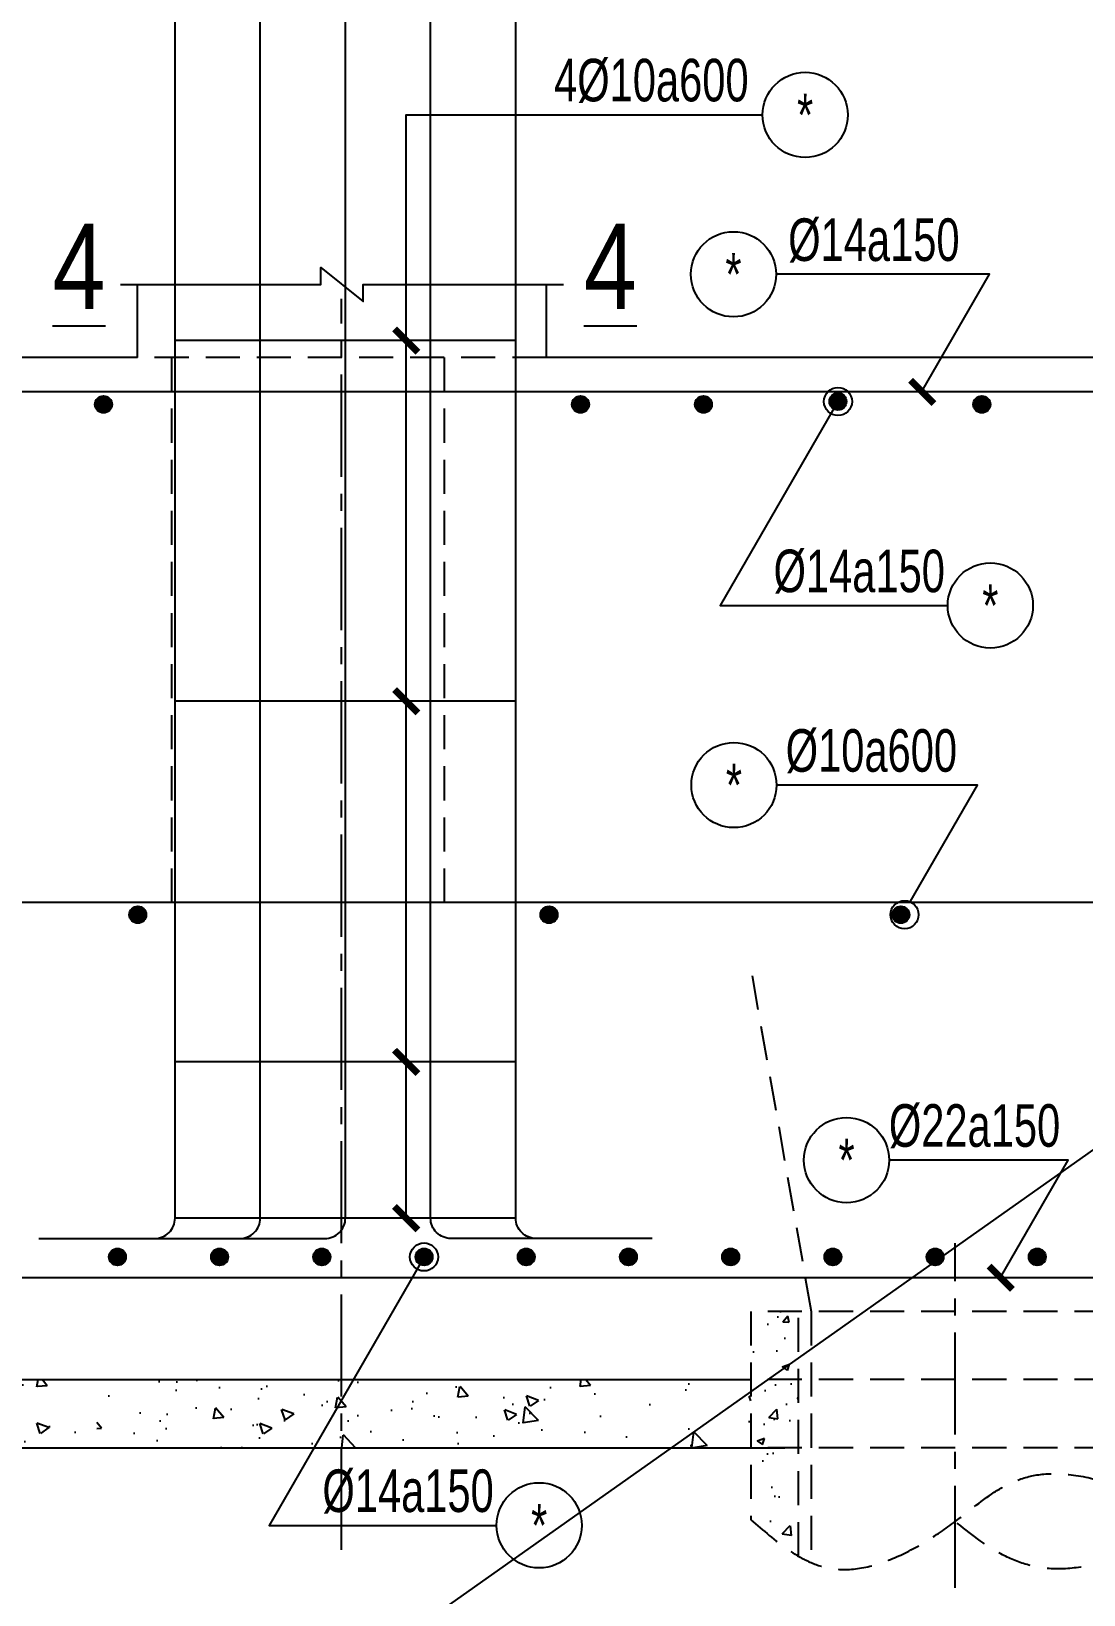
# Model space of a CAD drawing. Header units: metres. Extents: x 71 to 322128, y -14 to 304634.
# Drawn here: x 284718 to 286263, y 294111 to 296406 of the extents above; entities that cross this region are included whole.
import ezdxf
from ezdxf.enums import TextEntityAlignment as Align

# ---------------------------------------------------------------- set-up
doc = ezdxf.new("R2010")
doc.units = ezdxf.units.M
doc.header["$LTSCALE"] = 1000
doc.header["$MEASUREMENT"] = 0
doc.linetypes.add('CENTER2', pattern=[1.125, 0.75, -0.125, 0.125, -0.125])
doc.linetypes.add('HIDDEN', pattern=[0.375, 0.25, -0.125])
for name, color, linetype in [('CDC.01.AXIS', 160, 'CENTER2'), ('CDC.03.BORDER', 3, 'CONTINUOUS'), ('CDC.04.HIDDEN', 8, 'HIDDEN'), ('CDC.05.STEEL', 4, 'CONTINUOUS'), ('CDC.06.TEXT', 2, 'CONTINUOUS'), ('CDC.10.HATCH', 9, 'CONTINUOUS'), ('CDC.11.NOTE', 8, 'CONTINUOUS'), ('CDC.14.STEELNUM', 9, 'CONTINUOUS'), ('KCS_BORDER', 3, 'CONTINUOUS')]:
    doc.layers.add(name, color=color, linetype=linetype)
doc.layers.add('KCS_Plotter', color=11, linetype='CONTINUOUS', plot=False)
doc.styles.add('ARIAL', font='arial.ttf', dxfattribs={"width": 0.6})
pattern_1 = [(130, (569024.21, -81079.05), (-179.315046, -15.688034), [18.75, -206.25]), (185, (569024.21, -81079.05), (34.68783, 188.04803), [15, -165]), (79.5486, (569009.27, -81080.36), (-144.627345, 172.359886), [15.93505, -175.28553]), (133.8158, (569024.21, -81029.05), (-266.81026, -41.37975), [28.125, -309.375]), (83.3644, (569001.98, -81032.5), (-233.66568, 243.52947), [23.90257, -262.92825]), (188.8158, (569024.2, -81029.05), (-233.66549, 243.52965), [22.5, -247.5]), (159, (568999.21, -81041.55), (-149.226763, -100.654723), [18.75, -206.25]), (214, (568999.21, -81041.55), (-60.82883, 181.28751), [15, -165]), (108.5486, (568986.78, -81049.94), (-210.05566, 80.632624), [15.93505, -175.28553]), (142.5, (569024.213, -81079.05), (-3.039964, 83.2234635), [0, -163, 0, -167.5, 0, -165.625]), (172.5, (569024.21, -81079.05), (-65.767384, 98.602928), [0, -95.5, 0, -159.25, 0, -63.125]), (212.5, (569079.963, -81079.05), (-133.455609, -5.638718), [0, -62.5, 0, -195, 0, -258.75]), (222.5, (569104.96, -81079.05), (-145.796542, 25.026246), [0, -81.25, 0, -129.5, 0, -183.75])]
pattern_2 = [(50, (4324.85, -46742.48), (107.589027, -9.41282), [11.25, -123.75]), (355, (4324.85, -46742.48), (-20.8127, 112.82882), [9, -99]), (100.4514, (4333.82, -46743.27), (86.776407, 103.415931), [9.561028, -105.171317]), (46.1842, (4324.85, -46712.48), (160.086157, -24.827852), [16.875, -185.625]), (96.6356, (4338.19, -46714.55), (140.199406, 146.11768), [14.341543, -157.75695]), (351.1842, (4324.85, -46712.48), (140.19929, 146.11779), [13.5, -148.5]), (21, (4339.85, -46719.98), (89.536058, -60.392834), [11.25, -123.75]), (326, (4339.85, -46719.98), (36.4973, 108.772507), [9, -99]), (71.4514, (4347.31, -46725.02), (126.033394, 48.379575), [9.561028, -105.171317]), (37.5, (4324.85, -46742.484), (1.8239783, 49.934078), [0, -97.8, 0, -100.5, 0, -99.375]), (7.5, (4324.85, -46742.484), (39.4604306, 59.161757), [0, -57.3, 0, -95.55, 0, -37.875]), (327.5, (4291.4, -46742.484), (80.0733654, -3.3832308), [0, -37.5, 0, -117, 0, -155.25]), (317.5, (4276.4, -46742.484), (87.477925, 15.015747), [0, -48.75, 0, -77.7, 0, -110.25])]

msp = doc.modelspace()

# ---------------------------------------------------------------- hatches: boundary and pattern name
at = {"layer": 'CDC.04.HIDDEN', "ltscale": 0.2}
h = msp.add_hatch(dxfattribs=at)
h.set_pattern_fill('AR-CONC', color=256, scale=15, style=0)
h.set_pattern_definition(pattern_2)
h.paths.add_polyline_path([(285844, 294527.2), (285774, 294527.2), (285774, 294427.2), (285844, 294427.2)])
at = {"layer": 'CDC.10.HATCH'}
h = msp.add_hatch(dxfattribs=at)
h.set_pattern_fill('AR-CONC', color=256, scale=25, style=0)
h.set_pattern_definition(pattern_1)
h.paths.add_polyline_path([(284574, 294327.2), (284574, 294427.2), (285280.4, 294427.2), (285338.1, 294327.2)])
h = msp.add_hatch(dxfattribs=at)
h.set_pattern_fill('AR-CONC', color=256, scale=25, style=0)
h.set_pattern_definition([(130, (567704.21, -81079.05), (-179.315046, -15.688034), [18.75, -206.25]), (185, (567704.21, -81079.05), (34.68783, 188.04803), [15, -165]), (79.5486, (567689.27, -81080.36), (-144.627345, 172.359886), [15.93505, -175.28553]), (133.8158, (567704.21, -81029.05), (-266.81026, -41.37975), [28.125, -309.375]), (83.3644, (567681.98, -81032.5), (-233.66568, 243.52947), [23.90257, -262.92825]), (188.8158, (567704.2, -81029.05), (-233.66549, 243.52965), [22.5, -247.5]), (159, (567679.21, -81041.55), (-149.226763, -100.654723), [18.75, -206.25]), (214, (567679.21, -81041.55), (-60.82883, 181.28751), [15, -165]), (108.5486, (567666.78, -81049.94), (-210.05566, 80.632624), [15.93505, -175.28553]), (142.5, (567704.213, -81079.05), (-3.039964, 83.2234635), [0, -163, 0, -167.5, 0, -165.625]), (172.5, (567704.21, -81079.05), (-65.767384, 98.602928), [0, -95.5, 0, -159.25, 0, -63.125]), (212.5, (567759.963, -81079.05), (-133.455609, -5.638718), [0, -62.5, 0, -195, 0, -258.75]), (222.5, (567784.96, -81079.05), (-145.796542, 25.026246), [0, -81.25, 0, -129.5, 0, -183.75])])
h.paths.add_polyline_path([(285774, 294427.2), (285774, 294327.2), (284814, 294327.2), (284814, 294427.2)])
h = msp.add_hatch(dxfattribs=at)
h.set_pattern_fill('AR-CONC', color=256, scale=25, style=0)
h.set_pattern_definition(pattern_1)
h.paths.add_polyline_path([(285534, 294427.2), (285534, 294327.2), (285338.1, 294327.2), (285280.4, 294427.2)])
h = msp.add_hatch(dxfattribs=at)
h.set_pattern_fill('AR-CONC', color=256, scale=15, style=0)
h.set_pattern_definition(pattern_2)
h.paths.add_polyline_path([(285844, 294427.2), (285774, 294427.2), (285774, 294327.2), (285844, 294327.2)])
h = msp.add_hatch(dxfattribs=at)
h.set_pattern_fill('AR-CONC', color=256, scale=15, style=0)
h.set_pattern_definition(pattern_2)
edge = h.paths.add_edge_path()
edge.add_line((285844, 294327.2), (285774, 294327.2))
edge.add_line((285774, 294327.2), (285774, 294221.4))
edge.add_spline(control_points=[(285774, 294221.4), (285797, 294201.7), (285819.9, 294181.9), (285844, 294168)], knot_values=[0, 0, 0, 0, 84.548857, 84.548857, 84.548857, 84.548857], degree=3, periodic=0)
edge.add_line((285844, 294168), (285844, 294327.2))

# ---------------------------------------------------------------- linework, layer by layer
at = {"layer": 'CDC.01.AXIS', "ltscale": 0.2}
for p, q in [((285173.1, 294177.2), (285173.1, 296013.5)), ((286074, 294121.4), (286074, 294627.2))]:
    msp.add_line(p, q, dxfattribs=at)
at = {"layer": 'CDC.03.BORDER'}
for p, q in [((284874, 295927.2), (284874, 296034.4)), ((285474, 295927.2), (285474, 296034.4)), ((284874, 295927.2), (283774, 295927.2)), ((286673.4, 295927.2), (285474, 295927.2))]:
    msp.add_line(p, q, dxfattribs=at)
at = {"layer": 'CDC.04.HIDDEN', "ltscale": 0.2}
for p, q in [((285474, 295927.2), (284874, 295927.2)), ((284924, 295927.2), (284924, 295127.2)), ((285324, 295927.2), (285324, 295127.2)), ((284864, 295127.2), (284464, 295127.2)), ((285324, 295127.2), (284924, 295127.2)), ((286374, 294527.2), (285774, 294527.2)), ((285774, 294527.2), (285774, 294221.4)), ((285844, 294168), (285844, 294527.2)), ((286374, 294427.2), (285774, 294427.2)), ((286374, 294327.2), (285774, 294327.2))]:
    msp.add_line(p, q, dxfattribs=at)
msp.add_lwpolyline([(285775.8, 295019.6), (285862.6, 294527.2), (285862.6, 294158.6)], dxfattribs=at)
msp.add_spline([(285774, 294221.4), (285886.6, 294150.9), (286074, 294219), (286206.7, 294288.7), (286374, 294216.5), (286223.8, 294149.4), (286074, 294219)], degree=3, dxfattribs=at)
at = {"layer": 'CDC.05.STEEL', "ltscale": 0.3}
for p, q in [((285429, 295952.2), (284929, 295952.2)), ((283854, 295877.2), (286494, 295877.2)), ((285429, 295422.8), (284929, 295422.8)), ((286524, 295127.2), (283824, 295127.2)), ((285429, 294893.5), (284929, 294893.5)), ((285429, 294664.2), (284929, 294664.2))]:
    msp.add_line(p, q, dxfattribs=at)
for points in [[(284854, 294634.2), (285024, 294634.2, 0.414214), (285054, 294664.2), (285054, 297727.2)], [(285504, 294634.2), (285334, 294634.2, -0.414214), (285304, 294664.2), (285304, 297727.2)], [(284729, 294634.2), (284899, 294634.2, 0.414214), (284929, 294664.2), (284929, 296727.2)], [(284979, 294634.2), (285149, 294634.2, 0.414214), (285179, 294664.2), (285179, 296727.2)], [(285629, 294634.2), (285459, 294634.2, -0.414214), (285429, 294664.2), (285429, 296727.2)], [(283824, 294877.2), (283824, 294607.2, 0.414214), (283854, 294577.2), (286494, 294577.2, 0.414214), (286524, 294607.2), (286524, 294877.2)]]:
    msp.add_lwpolyline(points, format="xyb", dxfattribs=at)
at = {"layer": 'CDC.05.STEEL', "const_width": 12.3}
for points in [[(284824, 295864.5, -1), (284824, 295852.2, -1)], [(284824, 295864.5, -1), (284824, 295852.2, -1)], [(284824, 295864.5, -1), (284824, 295852.2, -1)], [(284824, 295864.5, -1), (284824, 295852.2, -1)], [(284824, 295864.5, -1), (284824, 295852.2, -1)], [(284824, 295864.5, -1), (284824, 295852.2, -1)], [(284824, 295864.5, -1), (284824, 295852.2, -1)], [(284824, 295864.5, -1), (284824, 295852.2, -1)], [(284824, 295864.5, -1), (284824, 295852.2, -1)], [(284824, 295864.5, -1), (284824, 295852.2, -1)], [(284824, 295864.5, -1), (284824, 295852.2, -1)], [(284824, 295864.5, -1), (284824, 295852.2, -1)], [(284824, 295864.5, -1), (284824, 295852.2, -1)], [(284824, 295864.5, -1), (284824, 295852.2, -1)], [(284824, 295864.5, -1), (284824, 295852.2, -1)], [(284824, 295864.5, -1), (284824, 295852.2, -1)], [(284824, 295864.5, -1), (284824, 295852.2, -1)], [(284824, 295864.5, -1), (284824, 295852.2, -1)], [(284824, 295864.5, -1), (284824, 295852.2, -1)], [(284824, 295864.5, -1), (284824, 295852.2, -1)], [(285524, 295864.5, -1), (285524, 295852.2, -1)], [(285524, 295864.5, -1), (285524, 295852.2, -1)], [(285524, 295864.5, -1), (285524, 295852.2, -1)], [(285524, 295864.5, -1), (285524, 295852.2, -1)], [(285524, 295864.5, -1), (285524, 295852.2, -1)], [(285524, 295864.5, -1), (285524, 295852.2, -1)], [(285524, 295864.5, -1), (285524, 295852.2, -1)], [(285524, 295864.5, -1), (285524, 295852.2, -1)], [(285524, 295864.5, -1), (285524, 295852.2, -1)], [(285524, 295864.5, -1), (285524, 295852.2, -1)], [(285524, 295864.5, -1), (285524, 295852.2, -1)], [(285524, 295864.5, -1), (285524, 295852.2, -1)], [(285524, 295864.5, -1), (285524, 295852.2, -1)], [(285524, 295864.5, -1), (285524, 295852.2, -1)], [(285524, 295864.5, -1), (285524, 295852.2, -1)], [(285524, 295864.5, -1), (285524, 295852.2, -1)], [(285524, 295864.5, -1), (285524, 295852.2, -1)], [(285524, 295864.5, -1), (285524, 295852.2, -1)], [(285524, 295864.5, -1), (285524, 295852.2, -1)], [(285524, 295864.5, -1), (285524, 295852.2, -1)], [(285704.4, 295864.5, -1), (285704.4, 295852.2, -1)], [(285704.4, 295864.5, -1), (285704.4, 295852.2, -1)], [(285704.4, 295864.5, -1), (285704.4, 295852.2, -1)], [(285704.4, 295864.5, -1), (285704.4, 295852.2, -1)], [(285704.4, 295864.5, -1), (285704.4, 295852.2, -1)], [(285704.4, 295864.5, -1), (285704.4, 295852.2, -1)], [(285704.4, 295864.5, -1), (285704.4, 295852.2, -1)], [(285704.4, 295864.5, -1), (285704.4, 295852.2, -1)], [(285704.4, 295864.5, -1), (285704.4, 295852.2, -1)], [(285704.4, 295864.5, -1), (285704.4, 295852.2, -1)], [(285704.4, 295864.5, -1), (285704.4, 295852.2, -1)], [(285704.4, 295864.5, -1), (285704.4, 295852.2, -1)], [(285704.4, 295864.5, -1), (285704.4, 295852.2, -1)], [(285704.4, 295864.5, -1), (285704.4, 295852.2, -1)], [(285704.4, 295864.5, -1), (285704.4, 295852.2, -1)], [(285704.4, 295864.5, -1), (285704.4, 295852.2, -1)], [(285704.4, 295864.5, -1), (285704.4, 295852.2, -1)], [(285704.4, 295864.5, -1), (285704.4, 295852.2, -1)], [(285704.4, 295864.5, -1), (285704.4, 295852.2, -1)], [(285704.4, 295864.5, -1), (285704.4, 295852.2, -1)], [(285901.9, 295868.7, -1), (285901.9, 295856.4, -1)], [(285901.9, 295868.7, -1), (285901.9, 295856.4, -1)], [(285901.9, 295868.7, -1), (285901.9, 295856.4, -1)], [(285901.9, 295868.7, -1), (285901.9, 295856.4, -1)], [(285901.9, 295868.7, -1), (285901.9, 295856.4, -1)], [(285901.9, 295868.7, -1), (285901.9, 295856.4, -1)], [(285901.9, 295868.7, -1), (285901.9, 295856.4, -1)], [(285901.9, 295868.7, -1), (285901.9, 295856.4, -1)], [(285901.9, 295868.7, -1), (285901.9, 295856.4, -1)], [(285901.9, 295868.7, -1), (285901.9, 295856.4, -1)], [(285901.9, 295868.7, -1), (285901.9, 295856.4, -1)], [(285901.9, 295868.7, -1), (285901.9, 295856.4, -1)], [(285901.9, 295868.7, -1), (285901.9, 295856.4, -1)], [(285901.9, 295868.7, -1), (285901.9, 295856.4, -1)], [(285901.9, 295868.7, -1), (285901.9, 295856.4, -1)], [(285901.9, 295868.7, -1), (285901.9, 295856.4, -1)], [(285901.9, 295868.7, -1), (285901.9, 295856.4, -1)], [(285901.9, 295868.7, -1), (285901.9, 295856.4, -1)], [(285901.9, 295868.7, -1), (285901.9, 295856.4, -1)], [(285901.9, 295868.7, -1), (285901.9, 295856.4, -1)], [(286113, 295864.5, -1), (286113, 295852.2, -1)], [(286113, 295864.5, -1), (286113, 295852.2, -1)], [(286113, 295864.5, -1), (286113, 295852.2, -1)], [(286113, 295864.5, -1), (286113, 295852.2, -1)], [(286113, 295864.5, -1), (286113, 295852.2, -1)], [(286113, 295864.5, -1), (286113, 295852.2, -1)], [(286113, 295864.5, -1), (286113, 295852.2, -1)], [(286113, 295864.5, -1), (286113, 295852.2, -1)], [(286113, 295864.5, -1), (286113, 295852.2, -1)], [(286113, 295864.5, -1), (286113, 295852.2, -1)], [(286113, 295864.5, -1), (286113, 295852.2, -1)], [(286113, 295864.5, -1), (286113, 295852.2, -1)], [(286113, 295864.5, -1), (286113, 295852.2, -1)], [(286113, 295864.5, -1), (286113, 295852.2, -1)], [(286113, 295864.5, -1), (286113, 295852.2, -1)], [(286113, 295864.5, -1), (286113, 295852.2, -1)], [(286113, 295864.5, -1), (286113, 295852.2, -1)], [(286113, 295864.5, -1), (286113, 295852.2, -1)], [(286113, 295864.5, -1), (286113, 295852.2, -1)], [(286113, 295864.5, -1), (286113, 295852.2, -1)], [(284874.3, 295115.6, 1), (284874.3, 295103.3, 1)], [(284874.3, 295115.6, 1), (284874.3, 295103.3, 1)], [(284874.3, 295115.6, 1), (284874.3, 295103.3, 1)], [(284874.3, 295115.6, 1), (284874.3, 295103.3, 1)], [(284874.3, 295115.6, 1), (284874.3, 295103.3, 1)], [(284874.3, 295115.6, 1), (284874.3, 295103.3, 1)], [(284874.3, 295115.6, 1), (284874.3, 295103.3, 1)], [(284874.3, 295115.6, 1), (284874.3, 295103.3, 1)], [(284874.3, 295115.6, 1), (284874.3, 295103.3, 1)], [(284874.3, 295115.6, 1), (284874.3, 295103.3, 1)], [(284874.3, 295115.6, 1), (284874.3, 295103.3, 1)], [(284874.3, 295115.6, 1), (284874.3, 295103.3, 1)], [(284874.3, 295115.6, 1), (284874.3, 295103.3, 1)], [(284874.3, 295115.6, 1), (284874.3, 295103.3, 1)], [(284874.3, 295115.6, 1), (284874.3, 295103.3, 1)], [(284874.3, 295115.6, 1), (284874.3, 295103.3, 1)], [(284874.3, 295115.6, 1), (284874.3, 295103.3, 1)], [(284874.3, 295115.6, 1), (284874.3, 295103.3, 1)], [(284874.3, 295115.6, 1), (284874.3, 295103.3, 1)], [(284874.3, 295115.6, 1), (284874.3, 295103.3, 1)], [(284874.3, 295115.6, 1), (284874.3, 295103.3, 1)], [(284874.3, 295115.6, 1), (284874.3, 295103.3, 1)], [(284874.3, 295115.6, 1), (284874.3, 295103.3, 1)], [(284874.3, 295115.6, 1), (284874.3, 295103.3, 1)], [(284874.3, 295115.6, 1), (284874.3, 295103.3, 1)], [(284874.3, 295115.6, 1), (284874.3, 295103.3, 1)], [(284874.3, 295115.6, 1), (284874.3, 295103.3, 1)], [(284874.3, 295115.6, 1), (284874.3, 295103.3, 1)], [(284874.3, 295115.6, 1), (284874.3, 295103.3, 1)], [(284874.3, 295115.6, 1), (284874.3, 295103.3, 1)], [(284874.3, 295115.6, 1), (284874.3, 295103.3, 1)], [(284874.3, 295115.6, 1), (284874.3, 295103.3, 1)], [(284874.3, 295115.6, 1), (284874.3, 295103.3, 1)], [(284874.3, 295115.6, 1), (284874.3, 295103.3, 1)], [(284874.3, 295115.6, 1), (284874.3, 295103.3, 1)], [(284874.3, 295115.6, 1), (284874.3, 295103.3, 1)], [(284874.3, 295115.6, 1), (284874.3, 295103.3, 1)], [(284874.3, 295115.6, 1), (284874.3, 295103.3, 1)], [(284874.3, 295115.6, 1), (284874.3, 295103.3, 1)], [(284874.3, 295115.6, 1), (284874.3, 295103.3, 1)], [(284874.3, 295115.6, 1), (284874.3, 295103.3, 1)], [(284874.3, 295115.6, 1), (284874.3, 295103.3, 1)], [(284874.3, 295115.6, 1), (284874.3, 295103.3, 1)], [(284874.3, 295115.6, 1), (284874.3, 295103.3, 1)], [(284874.3, 295115.6, 1), (284874.3, 295103.3, 1)], [(284874.3, 295115.6, 1), (284874.3, 295103.3, 1)], [(284874.3, 295115.6, 1), (284874.3, 295103.3, 1)], [(284874.3, 295115.6, 1), (284874.3, 295103.3, 1)], [(284874.3, 295115.6, 1), (284874.3, 295103.3, 1)], [(284874.3, 295115.6, 1), (284874.3, 295103.3, 1)], [(284874.3, 295115.6, 1), (284874.3, 295103.3, 1)], [(284874.3, 295115.6, 1), (284874.3, 295103.3, 1)], [(284874.3, 295115.6, 1), (284874.3, 295103.3, 1)], [(284874.3, 295115.6, 1), (284874.3, 295103.3, 1)], [(284874.3, 295115.6, 1), (284874.3, 295103.3, 1)], [(284874.3, 295115.6, 1), (284874.3, 295103.3, 1)], [(284874.3, 295115.6, 1), (284874.3, 295103.3, 1)], [(284874.3, 295115.6, 1), (284874.3, 295103.3, 1)], [(284874.3, 295115.6, 1), (284874.3, 295103.3, 1)], [(284874.3, 295115.6, 1), (284874.3, 295103.3, 1)], [(284874.3, 295115.6, 1), (284874.3, 295103.3, 1)], [(284874.3, 295115.6, 1), (284874.3, 295103.3, 1)], [(284874.3, 295115.6, 1), (284874.3, 295103.3, 1)], [(284874.3, 295115.6, 1), (284874.3, 295103.3, 1)], [(284874.3, 295115.6, 1), (284874.3, 295103.3, 1)], [(284874.3, 295115.6, 1), (284874.3, 295103.3, 1)], [(284874.3, 295115.6, 1), (284874.3, 295103.3, 1)], [(284874.3, 295115.6, 1), (284874.3, 295103.3, 1)], [(284874.3, 295115.6, 1), (284874.3, 295103.3, 1)], [(284874.3, 295115.6, 1), (284874.3, 295103.3, 1)], [(284874.3, 295115.6, 1), (284874.3, 295103.3, 1)], [(284874.3, 295115.6, 1), (284874.3, 295103.3, 1)], [(284874.3, 295115.6, 1), (284874.3, 295103.3, 1)], [(284874.3, 295115.6, 1), (284874.3, 295103.3, 1)], [(284874.3, 295115.6, 1), (284874.3, 295103.3, 1)], [(284874.3, 295115.6, 1), (284874.3, 295103.3, 1)], [(284874.3, 295115.6, 1), (284874.3, 295103.3, 1)], [(284874.3, 295115.6, 1), (284874.3, 295103.3, 1)], [(284874.3, 295115.6, 1), (284874.3, 295103.3, 1)], [(284874.3, 295115.6, 1), (284874.3, 295103.3, 1)], [(285477.8, 295115.6, 1), (285477.8, 295103.3, 1)], [(285477.8, 295115.6, 1), (285477.8, 295103.3, 1)], [(285477.8, 295115.6, 1), (285477.8, 295103.3, 1)], [(285477.8, 295115.6, 1), (285477.8, 295103.3, 1)], [(285477.8, 295115.6, 1), (285477.8, 295103.3, 1)], [(285477.8, 295115.6, 1), (285477.8, 295103.3, 1)], [(285477.8, 295115.6, 1), (285477.8, 295103.3, 1)], [(285477.8, 295115.6, 1), (285477.8, 295103.3, 1)], [(285477.8, 295115.6, 1), (285477.8, 295103.3, 1)], [(285477.8, 295115.6, 1), (285477.8, 295103.3, 1)], [(285477.8, 295115.6, 1), (285477.8, 295103.3, 1)], [(285477.8, 295115.6, 1), (285477.8, 295103.3, 1)], [(285477.8, 295115.6, 1), (285477.8, 295103.3, 1)], [(285477.8, 295115.6, 1), (285477.8, 295103.3, 1)], [(285477.8, 295115.6, 1), (285477.8, 295103.3, 1)], [(285477.8, 295115.6, 1), (285477.8, 295103.3, 1)], [(285477.8, 295115.6, 1), (285477.8, 295103.3, 1)], [(285477.8, 295115.6, 1), (285477.8, 295103.3, 1)], [(285477.8, 295115.6, 1), (285477.8, 295103.3, 1)], [(285477.8, 295115.6, 1), (285477.8, 295103.3, 1)], [(285477.8, 295115.6, 1), (285477.8, 295103.3, 1)], [(285477.8, 295115.6, 1), (285477.8, 295103.3, 1)], [(285477.8, 295115.6, 1), (285477.8, 295103.3, 1)], [(285477.8, 295115.6, 1), (285477.8, 295103.3, 1)], [(285477.8, 295115.6, 1), (285477.8, 295103.3, 1)], [(285477.8, 295115.6, 1), (285477.8, 295103.3, 1)], [(285477.8, 295115.6, 1), (285477.8, 295103.3, 1)], [(285477.8, 295115.6, 1), (285477.8, 295103.3, 1)], [(285477.8, 295115.6, 1), (285477.8, 295103.3, 1)], [(285477.8, 295115.6, 1), (285477.8, 295103.3, 1)], [(285477.8, 295115.6, 1), (285477.8, 295103.3, 1)], [(285477.8, 295115.6, 1), (285477.8, 295103.3, 1)], [(285477.8, 295115.6, 1), (285477.8, 295103.3, 1)], [(285477.8, 295115.6, 1), (285477.8, 295103.3, 1)], [(285477.8, 295115.6, 1), (285477.8, 295103.3, 1)], [(285477.8, 295115.6, 1), (285477.8, 295103.3, 1)], [(285477.8, 295115.6, 1), (285477.8, 295103.3, 1)], [(285477.8, 295115.6, 1), (285477.8, 295103.3, 1)], [(285477.8, 295115.6, 1), (285477.8, 295103.3, 1)], [(285477.8, 295115.6, 1), (285477.8, 295103.3, 1)], [(285477.8, 295115.6, 1), (285477.8, 295103.3, 1)], [(285477.8, 295115.6, 1), (285477.8, 295103.3, 1)], [(285477.8, 295115.6, 1), (285477.8, 295103.3, 1)], [(285477.8, 295115.6, 1), (285477.8, 295103.3, 1)], [(285477.8, 295115.6, 1), (285477.8, 295103.3, 1)], [(285477.8, 295115.6, 1), (285477.8, 295103.3, 1)], [(285477.8, 295115.6, 1), (285477.8, 295103.3, 1)], [(285477.8, 295115.6, 1), (285477.8, 295103.3, 1)], [(285477.8, 295115.6, 1), (285477.8, 295103.3, 1)], [(285477.8, 295115.6, 1), (285477.8, 295103.3, 1)], [(285477.8, 295115.6, 1), (285477.8, 295103.3, 1)], [(285477.8, 295115.6, 1), (285477.8, 295103.3, 1)], [(285477.8, 295115.6, 1), (285477.8, 295103.3, 1)], [(285477.8, 295115.6, 1), (285477.8, 295103.3, 1)], [(285477.8, 295115.6, 1), (285477.8, 295103.3, 1)], [(285477.8, 295115.6, 1), (285477.8, 295103.3, 1)], [(285477.8, 295115.6, 1), (285477.8, 295103.3, 1)], [(285477.8, 295115.6, 1), (285477.8, 295103.3, 1)], [(285477.8, 295115.6, 1), (285477.8, 295103.3, 1)], [(285477.8, 295115.6, 1), (285477.8, 295103.3, 1)], [(285477.8, 295115.6, 1), (285477.8, 295103.3, 1)], [(285477.8, 295115.6, 1), (285477.8, 295103.3, 1)], [(285477.8, 295115.6, 1), (285477.8, 295103.3, 1)], [(285477.8, 295115.6, 1), (285477.8, 295103.3, 1)], [(285477.8, 295115.6, 1), (285477.8, 295103.3, 1)], [(285477.8, 295115.6, 1), (285477.8, 295103.3, 1)], [(285477.8, 295115.6, 1), (285477.8, 295103.3, 1)], [(285477.8, 295115.6, 1), (285477.8, 295103.3, 1)], [(285477.8, 295115.6, 1), (285477.8, 295103.3, 1)], [(285477.8, 295115.6, 1), (285477.8, 295103.3, 1)], [(285477.8, 295115.6, 1), (285477.8, 295103.3, 1)], [(285477.8, 295115.6, 1), (285477.8, 295103.3, 1)], [(285477.8, 295115.6, 1), (285477.8, 295103.3, 1)], [(285477.8, 295115.6, 1), (285477.8, 295103.3, 1)], [(285477.8, 295115.6, 1), (285477.8, 295103.3, 1)], [(285477.8, 295115.6, 1), (285477.8, 295103.3, 1)], [(285477.8, 295115.6, 1), (285477.8, 295103.3, 1)], [(285477.8, 295115.6, 1), (285477.8, 295103.3, 1)], [(285477.8, 295115.6, 1), (285477.8, 295103.3, 1)], [(285477.8, 295115.6, 1), (285477.8, 295103.3, 1)], [(285994.2, 295115.6, -1), (285994.2, 295103.3, -1)], [(285994.2, 295115.6, -1), (285994.2, 295103.3, -1)], [(285994.2, 295115.6, -1), (285994.2, 295103.3, -1)], [(285994.2, 295115.6, -1), (285994.2, 295103.3, -1)], [(285994.2, 295115.6, -1), (285994.2, 295103.3, -1)], [(285994.2, 295115.6, -1), (285994.2, 295103.3, -1)], [(285994.2, 295115.6, -1), (285994.2, 295103.3, -1)], [(285994.2, 295115.6, -1), (285994.2, 295103.3, -1)], [(285994.2, 295115.6, -1), (285994.2, 295103.3, -1)], [(285994.2, 295115.6, -1), (285994.2, 295103.3, -1)], [(285994.2, 295115.6, -1), (285994.2, 295103.3, -1)], [(285994.2, 295115.6, -1), (285994.2, 295103.3, -1)], [(285994.2, 295115.6, -1), (285994.2, 295103.3, -1)], [(285994.2, 295115.6, -1), (285994.2, 295103.3, -1)], [(285994.2, 295115.6, -1), (285994.2, 295103.3, -1)], [(285994.2, 295115.6, -1), (285994.2, 295103.3, -1)], [(285994.2, 295115.6, -1), (285994.2, 295103.3, -1)], [(285994.2, 295115.6, -1), (285994.2, 295103.3, -1)], [(285994.2, 295115.6, -1), (285994.2, 295103.3, -1)], [(285994.2, 295115.6, -1), (285994.2, 295103.3, -1)], [(284844.4, 294613.3, -1), (284844.4, 294601, -1)], [(284844.4, 294613.3, -1), (284844.4, 294601, -1)], [(284844.4, 294613.3, -1), (284844.4, 294601, -1)], [(284844.4, 294613.3, -1), (284844.4, 294601, -1)], [(284844.4, 294613.3, -1), (284844.4, 294601, -1)], [(284844.4, 294613.3, -1), (284844.4, 294601, -1)], [(284844.4, 294613.3, -1), (284844.4, 294601, -1)], [(284844.4, 294613.3, -1), (284844.4, 294601, -1)], [(284844.4, 294613.3, -1), (284844.4, 294601, -1)], [(284844.4, 294613.3, -1), (284844.4, 294601, -1)], [(284844.4, 294613.3, -1), (284844.4, 294601, -1)], [(284844.4, 294613.3, -1), (284844.4, 294601, -1)], [(284844.4, 294613.3, -1), (284844.4, 294601, -1)], [(284844.4, 294613.3, -1), (284844.4, 294601, -1)], [(284844.4, 294613.3, -1), (284844.4, 294601, -1)], [(284844.4, 294613.3, -1), (284844.4, 294601, -1)], [(284844.4, 294613.3, -1), (284844.4, 294601, -1)], [(284844.4, 294613.3, -1), (284844.4, 294601, -1)], [(284844.4, 294613.3, -1), (284844.4, 294601, -1)], [(284844.4, 294613.3, -1), (284844.4, 294601, -1)], [(284994.4, 294613.3, -1), (284994.4, 294601, -1)], [(284994.4, 294613.3, -1), (284994.4, 294601, -1)], [(284994.4, 294613.3, -1), (284994.4, 294601, -1)], [(284994.4, 294613.3, -1), (284994.4, 294601, -1)], [(284994.4, 294613.3, -1), (284994.4, 294601, -1)], [(284994.4, 294613.3, -1), (284994.4, 294601, -1)], [(284994.4, 294613.3, -1), (284994.4, 294601, -1)], [(284994.4, 294613.3, -1), (284994.4, 294601, -1)], [(284994.4, 294613.3, -1), (284994.4, 294601, -1)], [(284994.4, 294613.3, -1), (284994.4, 294601, -1)], [(284994.4, 294613.3, -1), (284994.4, 294601, -1)], [(284994.4, 294613.3, -1), (284994.4, 294601, -1)], [(284994.4, 294613.3, -1), (284994.4, 294601, -1)], [(284994.4, 294613.3, -1), (284994.4, 294601, -1)], [(284994.4, 294613.3, -1), (284994.4, 294601, -1)], [(284994.4, 294613.3, -1), (284994.4, 294601, -1)], [(284994.4, 294613.3, -1), (284994.4, 294601, -1)], [(284994.4, 294613.3, -1), (284994.4, 294601, -1)], [(284994.4, 294613.3, -1), (284994.4, 294601, -1)], [(284994.4, 294613.3, -1), (284994.4, 294601, -1)], [(285144.4, 294613.3, -1), (285144.4, 294601, -1)], [(285144.4, 294613.3, -1), (285144.4, 294601, -1)], [(285144.4, 294613.3, -1), (285144.4, 294601, -1)], [(285144.4, 294613.3, -1), (285144.4, 294601, -1)], [(285144.4, 294613.3, -1), (285144.4, 294601, -1)], [(285144.4, 294613.3, -1), (285144.4, 294601, -1)], [(285144.4, 294613.3, -1), (285144.4, 294601, -1)], [(285144.4, 294613.3, -1), (285144.4, 294601, -1)], [(285144.4, 294613.3, -1), (285144.4, 294601, -1)], [(285144.4, 294613.3, -1), (285144.4, 294601, -1)], [(285144.4, 294613.3, -1), (285144.4, 294601, -1)], [(285144.4, 294613.3, -1), (285144.4, 294601, -1)], [(285144.4, 294613.3, -1), (285144.4, 294601, -1)], [(285144.4, 294613.3, -1), (285144.4, 294601, -1)], [(285144.4, 294613.3, -1), (285144.4, 294601, -1)], [(285144.4, 294613.3, -1), (285144.4, 294601, -1)], [(285144.4, 294613.3, -1), (285144.4, 294601, -1)], [(285144.4, 294613.3, -1), (285144.4, 294601, -1)], [(285144.4, 294613.3, -1), (285144.4, 294601, -1)], [(285144.4, 294613.3, -1), (285144.4, 294601, -1)], [(285294.4, 294613.3, -1), (285294.4, 294601, -1)], [(285294.4, 294613.3, -1), (285294.4, 294601, -1)], [(285294.4, 294613.3, -1), (285294.4, 294601, -1)], [(285294.4, 294613.3, -1), (285294.4, 294601, -1)], [(285294.4, 294613.3, -1), (285294.4, 294601, -1)], [(285294.4, 294613.3, -1), (285294.4, 294601, -1)], [(285294.4, 294613.3, -1), (285294.4, 294601, -1)], [(285294.4, 294613.3, -1), (285294.4, 294601, -1)], [(285294.4, 294613.3, -1), (285294.4, 294601, -1)], [(285294.4, 294613.3, -1), (285294.4, 294601, -1)], [(285294.4, 294613.3, -1), (285294.4, 294601, -1)], [(285294.4, 294613.3, -1), (285294.4, 294601, -1)], [(285294.4, 294613.3, -1), (285294.4, 294601, -1)], [(285294.4, 294613.3, -1), (285294.4, 294601, -1)], [(285294.4, 294613.3, -1), (285294.4, 294601, -1)], [(285294.4, 294613.3, -1), (285294.4, 294601, -1)], [(285294.4, 294613.3, -1), (285294.4, 294601, -1)], [(285294.4, 294613.3, -1), (285294.4, 294601, -1)], [(285294.4, 294613.3, -1), (285294.4, 294601, -1)], [(285294.4, 294613.3, -1), (285294.4, 294601, -1)], [(285444.4, 294613.3, -1), (285444.4, 294601, -1)], [(285444.4, 294613.3, -1), (285444.4, 294601, -1)], [(285444.4, 294613.3, -1), (285444.4, 294601, -1)], [(285444.4, 294613.3, -1), (285444.4, 294601, -1)], [(285444.4, 294613.3, -1), (285444.4, 294601, -1)], [(285444.4, 294613.3, -1), (285444.4, 294601, -1)], [(285444.4, 294613.3, -1), (285444.4, 294601, -1)], [(285444.4, 294613.3, -1), (285444.4, 294601, -1)], [(285444.4, 294613.3, -1), (285444.4, 294601, -1)], [(285444.4, 294613.3, -1), (285444.4, 294601, -1)], [(285444.4, 294613.3, -1), (285444.4, 294601, -1)], [(285444.4, 294613.3, -1), (285444.4, 294601, -1)], [(285444.4, 294613.3, -1), (285444.4, 294601, -1)], [(285444.4, 294613.3, -1), (285444.4, 294601, -1)], [(285444.4, 294613.3, -1), (285444.4, 294601, -1)], [(285444.4, 294613.3, -1), (285444.4, 294601, -1)], [(285444.4, 294613.3, -1), (285444.4, 294601, -1)], [(285444.4, 294613.3, -1), (285444.4, 294601, -1)], [(285444.4, 294613.3, -1), (285444.4, 294601, -1)], [(285444.4, 294613.3, -1), (285444.4, 294601, -1)], [(285594.4, 294613.3, -1), (285594.4, 294601, -1)], [(285594.4, 294613.3, -1), (285594.4, 294601, -1)], [(285594.4, 294613.3, -1), (285594.4, 294601, -1)], [(285594.4, 294613.3, -1), (285594.4, 294601, -1)], [(285594.4, 294613.3, -1), (285594.4, 294601, -1)], [(285594.4, 294613.3, -1), (285594.4, 294601, -1)], [(285594.4, 294613.3, -1), (285594.4, 294601, -1)], [(285594.4, 294613.3, -1), (285594.4, 294601, -1)], [(285594.4, 294613.3, -1), (285594.4, 294601, -1)], [(285594.4, 294613.3, -1), (285594.4, 294601, -1)], [(285594.4, 294613.3, -1), (285594.4, 294601, -1)], [(285594.4, 294613.3, -1), (285594.4, 294601, -1)], [(285594.4, 294613.3, -1), (285594.4, 294601, -1)], [(285594.4, 294613.3, -1), (285594.4, 294601, -1)], [(285594.4, 294613.3, -1), (285594.4, 294601, -1)], [(285594.4, 294613.3, -1), (285594.4, 294601, -1)], [(285594.4, 294613.3, -1), (285594.4, 294601, -1)], [(285594.4, 294613.3, -1), (285594.4, 294601, -1)], [(285594.4, 294613.3, -1), (285594.4, 294601, -1)], [(285594.4, 294613.3, -1), (285594.4, 294601, -1)], [(285744.4, 294613.3, -1), (285744.4, 294601, -1)], [(285744.4, 294613.3, -1), (285744.4, 294601, -1)], [(285744.4, 294613.3, -1), (285744.4, 294601, -1)], [(285744.4, 294613.3, -1), (285744.4, 294601, -1)], [(285744.4, 294613.3, -1), (285744.4, 294601, -1)], [(285744.4, 294613.3, -1), (285744.4, 294601, -1)], [(285744.4, 294613.3, -1), (285744.4, 294601, -1)], [(285744.4, 294613.3, -1), (285744.4, 294601, -1)], [(285744.4, 294613.3, -1), (285744.4, 294601, -1)], [(285744.4, 294613.3, -1), (285744.4, 294601, -1)], [(285744.4, 294613.3, -1), (285744.4, 294601, -1)], [(285744.4, 294613.3, -1), (285744.4, 294601, -1)], [(285744.4, 294613.3, -1), (285744.4, 294601, -1)], [(285744.4, 294613.3, -1), (285744.4, 294601, -1)], [(285744.4, 294613.3, -1), (285744.4, 294601, -1)], [(285744.4, 294613.3, -1), (285744.4, 294601, -1)], [(285744.4, 294613.3, -1), (285744.4, 294601, -1)], [(285744.4, 294613.3, -1), (285744.4, 294601, -1)], [(285744.4, 294613.3, -1), (285744.4, 294601, -1)], [(285744.4, 294613.3, -1), (285744.4, 294601, -1)], [(285894.4, 294613.3, -1), (285894.4, 294601, -1)], [(285894.4, 294613.3, -1), (285894.4, 294601, -1)], [(285894.4, 294613.3, -1), (285894.4, 294601, -1)], [(285894.4, 294613.3, -1), (285894.4, 294601, -1)], [(285894.4, 294613.3, -1), (285894.4, 294601, -1)], [(285894.4, 294613.3, -1), (285894.4, 294601, -1)], [(285894.4, 294613.3, -1), (285894.4, 294601, -1)], [(285894.4, 294613.3, -1), (285894.4, 294601, -1)], [(285894.4, 294613.3, -1), (285894.4, 294601, -1)], [(285894.4, 294613.3, -1), (285894.4, 294601, -1)], [(285894.4, 294613.3, -1), (285894.4, 294601, -1)], [(285894.4, 294613.3, -1), (285894.4, 294601, -1)], [(285894.4, 294613.3, -1), (285894.4, 294601, -1)], [(285894.4, 294613.3, -1), (285894.4, 294601, -1)], [(285894.4, 294613.3, -1), (285894.4, 294601, -1)], [(285894.4, 294613.3, -1), (285894.4, 294601, -1)], [(285894.4, 294613.3, -1), (285894.4, 294601, -1)], [(285894.4, 294613.3, -1), (285894.4, 294601, -1)], [(285894.4, 294613.3, -1), (285894.4, 294601, -1)], [(285894.4, 294613.3, -1), (285894.4, 294601, -1)], [(286044.4, 294613.3, -1), (286044.4, 294601, -1)], [(286044.4, 294613.3, -1), (286044.4, 294601, -1)], [(286044.4, 294613.3, -1), (286044.4, 294601, -1)], [(286044.4, 294613.3, -1), (286044.4, 294601, -1)], [(286044.4, 294613.3, -1), (286044.4, 294601, -1)], [(286044.4, 294613.3, -1), (286044.4, 294601, -1)], [(286044.4, 294613.3, -1), (286044.4, 294601, -1)], [(286044.4, 294613.3, -1), (286044.4, 294601, -1)], [(286044.4, 294613.3, -1), (286044.4, 294601, -1)], [(286044.4, 294613.3, -1), (286044.4, 294601, -1)], [(286044.4, 294613.3, -1), (286044.4, 294601, -1)], [(286044.4, 294613.3, -1), (286044.4, 294601, -1)], [(286044.4, 294613.3, -1), (286044.4, 294601, -1)], [(286044.4, 294613.3, -1), (286044.4, 294601, -1)], [(286044.4, 294613.3, -1), (286044.4, 294601, -1)], [(286044.4, 294613.3, -1), (286044.4, 294601, -1)], [(286044.4, 294613.3, -1), (286044.4, 294601, -1)], [(286044.4, 294613.3, -1), (286044.4, 294601, -1)], [(286044.4, 294613.3, -1), (286044.4, 294601, -1)], [(286044.4, 294613.3, -1), (286044.4, 294601, -1)], [(286194.4, 294613.3, -1), (286194.4, 294601, -1)], [(286194.4, 294613.3, -1), (286194.4, 294601, -1)], [(286194.4, 294613.3, -1), (286194.4, 294601, -1)], [(286194.4, 294613.3, -1), (286194.4, 294601, -1)], [(286194.4, 294613.3, -1), (286194.4, 294601, -1)], [(286194.4, 294613.3, -1), (286194.4, 294601, -1)], [(286194.4, 294613.3, -1), (286194.4, 294601, -1)], [(286194.4, 294613.3, -1), (286194.4, 294601, -1)], [(286194.4, 294613.3, -1), (286194.4, 294601, -1)], [(286194.4, 294613.3, -1), (286194.4, 294601, -1)], [(286194.4, 294613.3, -1), (286194.4, 294601, -1)], [(286194.4, 294613.3, -1), (286194.4, 294601, -1)], [(286194.4, 294613.3, -1), (286194.4, 294601, -1)], [(286194.4, 294613.3, -1), (286194.4, 294601, -1)], [(286194.4, 294613.3, -1), (286194.4, 294601, -1)], [(286194.4, 294613.3, -1), (286194.4, 294601, -1)], [(286194.4, 294613.3, -1), (286194.4, 294601, -1)], [(286194.4, 294613.3, -1), (286194.4, 294601, -1)], [(286194.4, 294613.3, -1), (286194.4, 294601, -1)], [(286194.4, 294613.3, -1), (286194.4, 294601, -1)]]:
    msp.add_lwpolyline(points, format="xyb", close=True, dxfattribs=at)
at = {"layer": 'CDC.05.STEEL'}
for centre in [(284824, 295858.4), (285524, 295858.4), (285704.4, 295858.4), (285901.9, 295862.6), (286113, 295858.4), (284874.3, 295109.4), (284874.3, 295109.4), (284874.3, 295109.4), (284874.3, 295109.4), (285477.8, 295109.4), (285477.8, 295109.4), (285477.8, 295109.4), (285477.8, 295109.4), (285994.2, 295109.4), (284844.4, 294607.2), (284994.4, 294607.2), (285144.4, 294607.2), (285294.4, 294607.2), (285444.4, 294607.2), (285594.4, 294607.2), (285744.4, 294607.2), (285894.4, 294607.2), (286044.4, 294607.2), (286194.4, 294607.2)]:
    msp.add_circle(centre, 12.5, dxfattribs=at)
at = {"layer": 'CDC.11.NOTE'}
for p, q in [((284574, 294427.2), (285774, 294427.2)), ((284574, 294327.2), (285824, 294327.2))]:
    msp.add_line(p, q, dxfattribs=at)
for points in [[(285268.2, 294664.2), (285268.2, 296283.2), (285791.2, 296283.2)], [(286025, 295877.2), (286124.4, 296049.3), (285811, 296049.3)], [(285901.9, 295862.6), (285729.1, 295563.2), (286063, 295563.2)], [(286007.8, 295128.3), (286106.8, 295299.7), (285811.7, 295299.7)], [(286140.3, 294577.2), (286239.6, 294749.3), (285977, 294749.3)], [(285294.4, 294607.2), (285067, 294213.3), (285400.9, 294213.3)]]:
    msp.add_lwpolyline(points, dxfattribs=at)
at = {"layer": 'CDC.11.NOTE', "const_width": 10}
for points in [[(285251.1, 295969.3), (285285.4, 295935)], [(286008.3, 295893.9), (286042.7, 295859.5)], [(285251.1, 295440), (285285.4, 295405.7)], [(285251.1, 294910.7), (285285.4, 294876.3)], [(285251.1, 294681.3), (285285.4, 294647)], [(286123.6, 294593.9), (286157.9, 294559.5)]]:
    msp.add_lwpolyline(points, dxfattribs=at)
at = {"layer": 'CDC.11.NOTE'}
for centre in [(285901.9, 295862.6), (285999.6, 295109.4), (285294.4, 294607.2)]:
    msp.add_circle(centre, 20.6, dxfattribs=at)
at = {"layer": 'CDC.14.STEELNUM'}
for centre in [(285853.7, 296283.2), (285748.5, 296049.3), (286125.5, 295563.2), (285749.2, 295299.7), (285914.5, 294749.3), (285463.4, 294213.3)]:
    msp.add_circle(centre, 62.5, dxfattribs=at)
at = {"layer": 'KCS_BORDER', "color": 1}
msp.add_lwpolyline([(284849, 296034.4), (285142.8, 296034.4), (285142.8, 296059.4), (285205.3, 296009.4), (285205.3, 296034.4), (285499, 296034.4)], dxfattribs=at)
at = {"layer": 'KCS_Plotter'}
msp.add_line((279225.1, 289783.7), (300250.1, 304633.7), dxfattribs=at)

# ---------------------------------------------------------------- texts
at = {"layer": 'CDC.06.TEXT', "style": 'ARIAL', "width": 0.7}
msp.add_text('4%%C10a600', height=62.5, rotation=360, dxfattribs=at).set_placement((285628, 296334.3), align=Align.MIDDLE_CENTER)
at = {"layer": 'CDC.06.TEXT', "style": 'ARIAL'}
for s, height, width, p in [('%%C14a150', 62.5, 0.7, (285954.6, 296100.1)), ('%%U4', 125, 0.8, (284787.9, 296061)), ('%%U4', 125, 0.8, (285567.7, 296061)), ('%%C14a150', 62.5, 0.7, (285933.1, 295614)), ('%%C10a600', 62.5, 0.7, (285950.9, 295350.5)), ('%%C22a150', 62.5, 0.7, (286102.3, 294800.1)), ('%%C14a150', 62.5, 0.7, (285271, 294264.1))]:
    msp.add_text(s, height=height, dxfattribs=dict(at, width=width)).set_placement(p, align=Align.MIDDLE_CENTER)
at = {"layer": 'CDC.14.STEELNUM', "style": 'ARIAL', "width": 0.7}
for p in [(285853.7, 296283.2), (285748.5, 296049.3), (286125.5, 295563.2), (285749.2, 295299.7), (285914.5, 294749.3), (285463.4, 294213.3)]:
    msp.add_text('*', height=62.5, dxfattribs=at).set_placement(p, align=Align.MIDDLE_CENTER)

doc.saveas('drawing.dxf')
